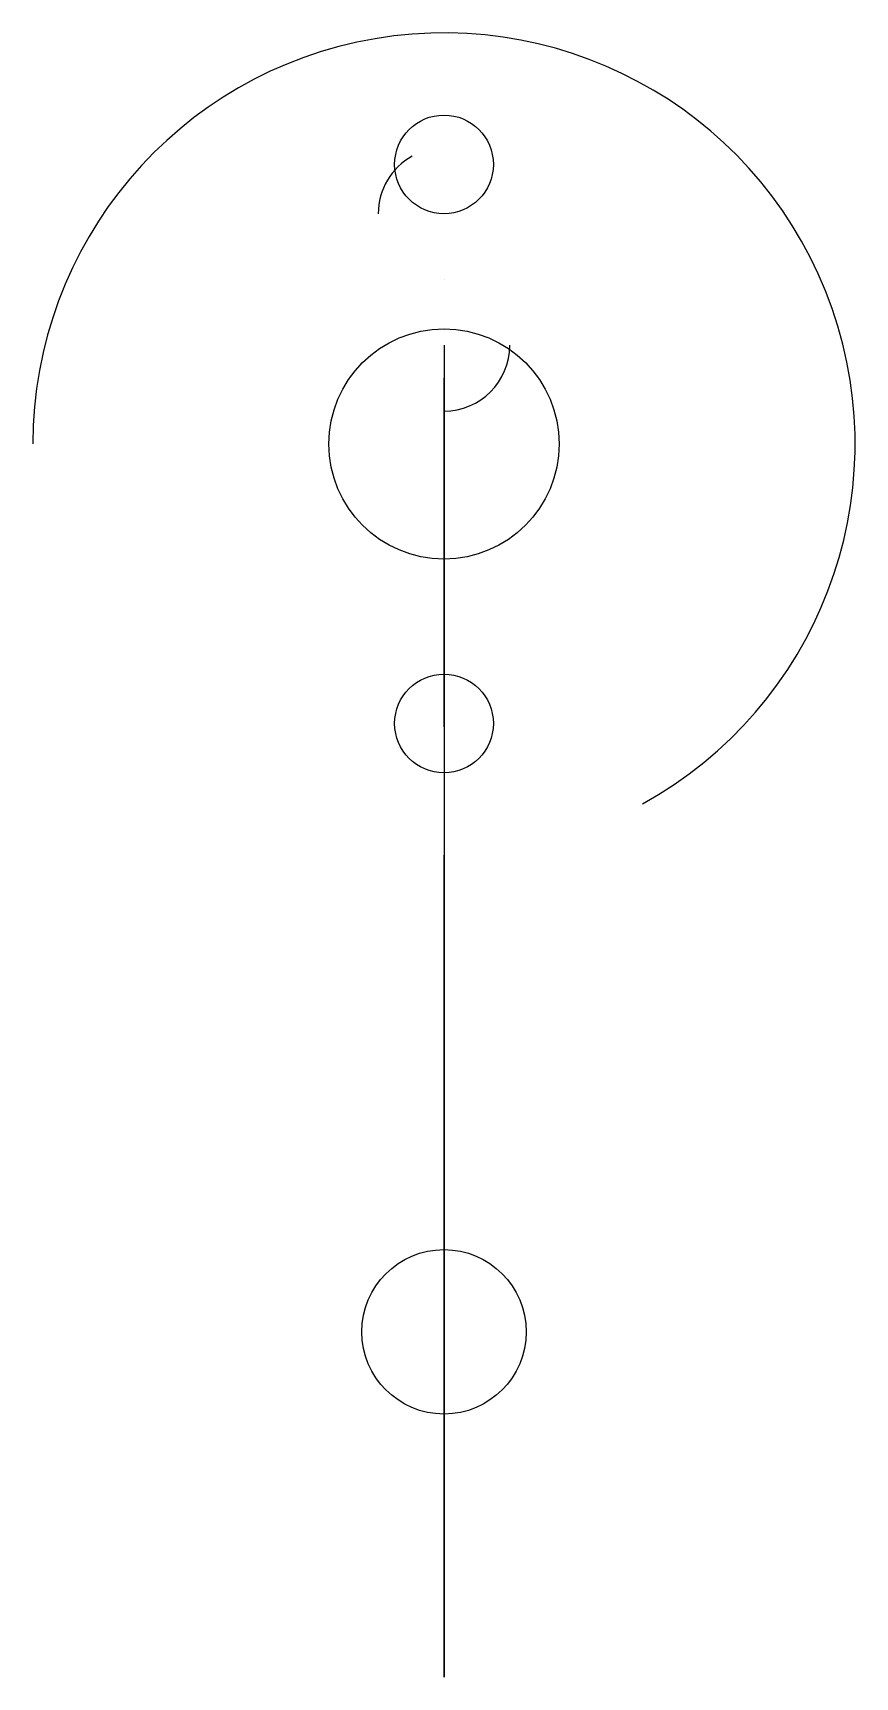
# Model space of a CAD drawing. Extents: x -36 to 13, y -13 to 474.
# Drawn here: x -12.5 to 12.5, y 423.5 to 473.5 of the extents above.
import ezdxf

# ---------------------------------------------------------------- set-up
doc = ezdxf.new("R2010")
doc.units = 0
doc.header["$MEASUREMENT"] = 0
doc.layers.add('MOTOR_RAIL', color=1, linetype='CONTINUOUS')

msp = doc.modelspace()

# ---------------------------------------------------------------- linework, layer by layer
at = {"layer": 'MOTOR_RAIL'}
for p, q in [((0, 466), (0, 466)), ((0, 464), (0, 460)), ((0, 460), (0, 463)), ((0, 463), (0, 463)), ((0, 463), (0, 423.5)), ((0, 460), (0, 460)), ((0, 460), (0, 456.4)), ((0, 456.4), (0, 460)), ((0, 460), (0, 460)), ((0, 456.4), (0, 456.4)), ((0, 456.4), (0, 454.2)), ((0, 454.2), (0, 456.4)), ((0, 456.4), (0, 456.4)), ((0, 454.2), (0, 454.2)), ((0, 454.2), (0, 452.4)), ((0, 452.4), (0, 454.2)), ((0, 454.2), (0, 454.2)), ((0, 452.4), (0, 452.4)), ((0, 444.25), (0, 448.5)), ((0, 444.25), (0, 446.3)), ((0, 446.3), (0, 446.3)), ((0, 446.3), (0, 444.25)), ((0, 441.75), (0, 444.25)), ((0, 444.25), (0, 444.25)), ((0, 444.25), (0, 444.25)), ((0, 433.25), (0, 441.75)), ((0, 441.75), (0, 441.75)), ((0, 441.75), (0, 439.7)), ((0, 439.7), (0, 441.75)), ((0, 441.75), (0, 441.75)), ((0, 439.7), (0, 439.7)), ((0, 433.25), (0, 435.3)), ((0, 435.3), (0, 435.3)), ((0, 435.3), (0, 433.25)), ((0, 430.75), (0, 433.25)), ((0, 433.25), (0, 433.25)), ((0, 433.25), (0, 433.25)), ((0, 429.5), (0, 430.75)), ((0, 430.75), (0, 430.75)), ((0, 430.75), (0, 428.7)), ((0, 428.7), (0, 430.75)), ((0, 430.75), (0, 430.75)), ((0, 423.5), (0, 429.5)), ((0, 429.5), (0, 429.5)), ((0, 428.7), (0, 428.7)), ((0, 423.5), (0, 423.5))]:
    msp.add_line(p, q, dxfattribs=at)
for centre, radius in [((0, 469.5), 1.5), ((0, 461), 3.5), ((0, 452.5), 1.5), ((0, 434), 2.5)]:
    msp.add_circle(centre, radius, dxfattribs=at)
for centre, radius, start, end in [((0, 461), 12.5, 298.8657, 180), ((0, 468), 2, 118.8657, 180), ((0, 464), 2, 270, 0)]:
    msp.add_arc(centre, radius, start, end, dxfattribs=at)

doc.saveas('drawing.dxf')
